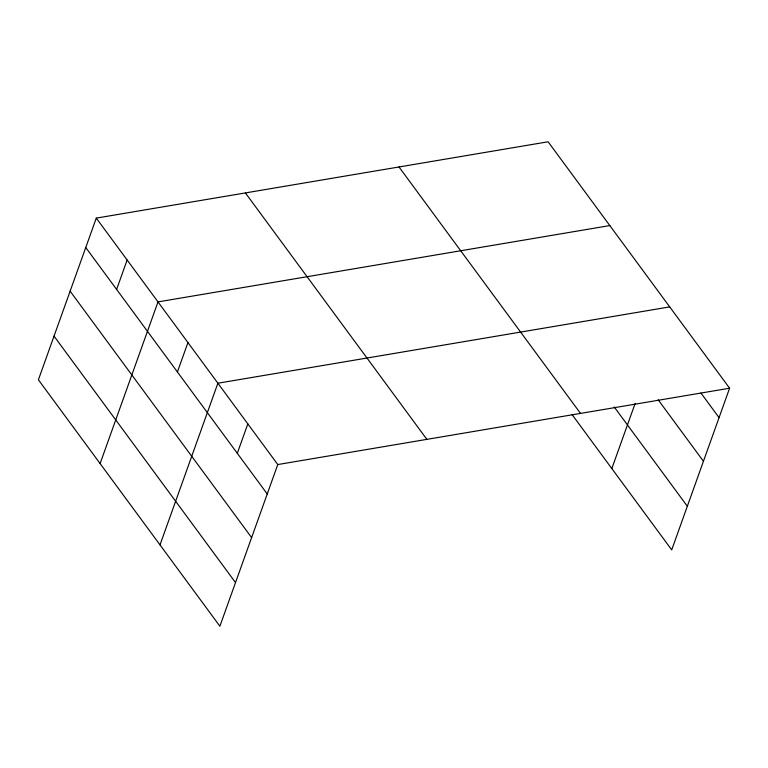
<?xml version="1.0" encoding="UTF-8"?>
<svg xmlns="http://www.w3.org/2000/svg" width="768" height="768" viewBox="0 0 768 768"><rect width="100%" height="100%" fill="white"/><g stroke="black" fill="none" stroke-linecap="round" stroke-linejoin="round"><path stroke-width="1.15" d="M96.288 218.112L38.4 379.786L219.888 626.218L277.776 464.554L96.288 218.112L548.112 141.782L729.6 388.214L671.712 549.888L572.131 414.662M116.611 289.421L127.142 260.006M100.109 463.565L157.997 301.901L609.821 225.571M177.408 371.981L187.939 342.566M160.003 544.896L217.882 383.222L669.706 306.893M237.302 453.302L247.834 423.888M611.827 468.566L635.098 403.565M277.776 464.554L729.6 388.214M700.963 393.053L719.069 417.638M658.176 399.811L703.44 461.28M614.218 406.954L687.341 506.246M399.005 166.973L580.502 413.405M245.386 192.922L426.874 439.363M85.757 247.526L267.245 493.968M70.128 291.168L251.616 537.61M54.029 336.134L235.517 582.576"/></g></svg>
